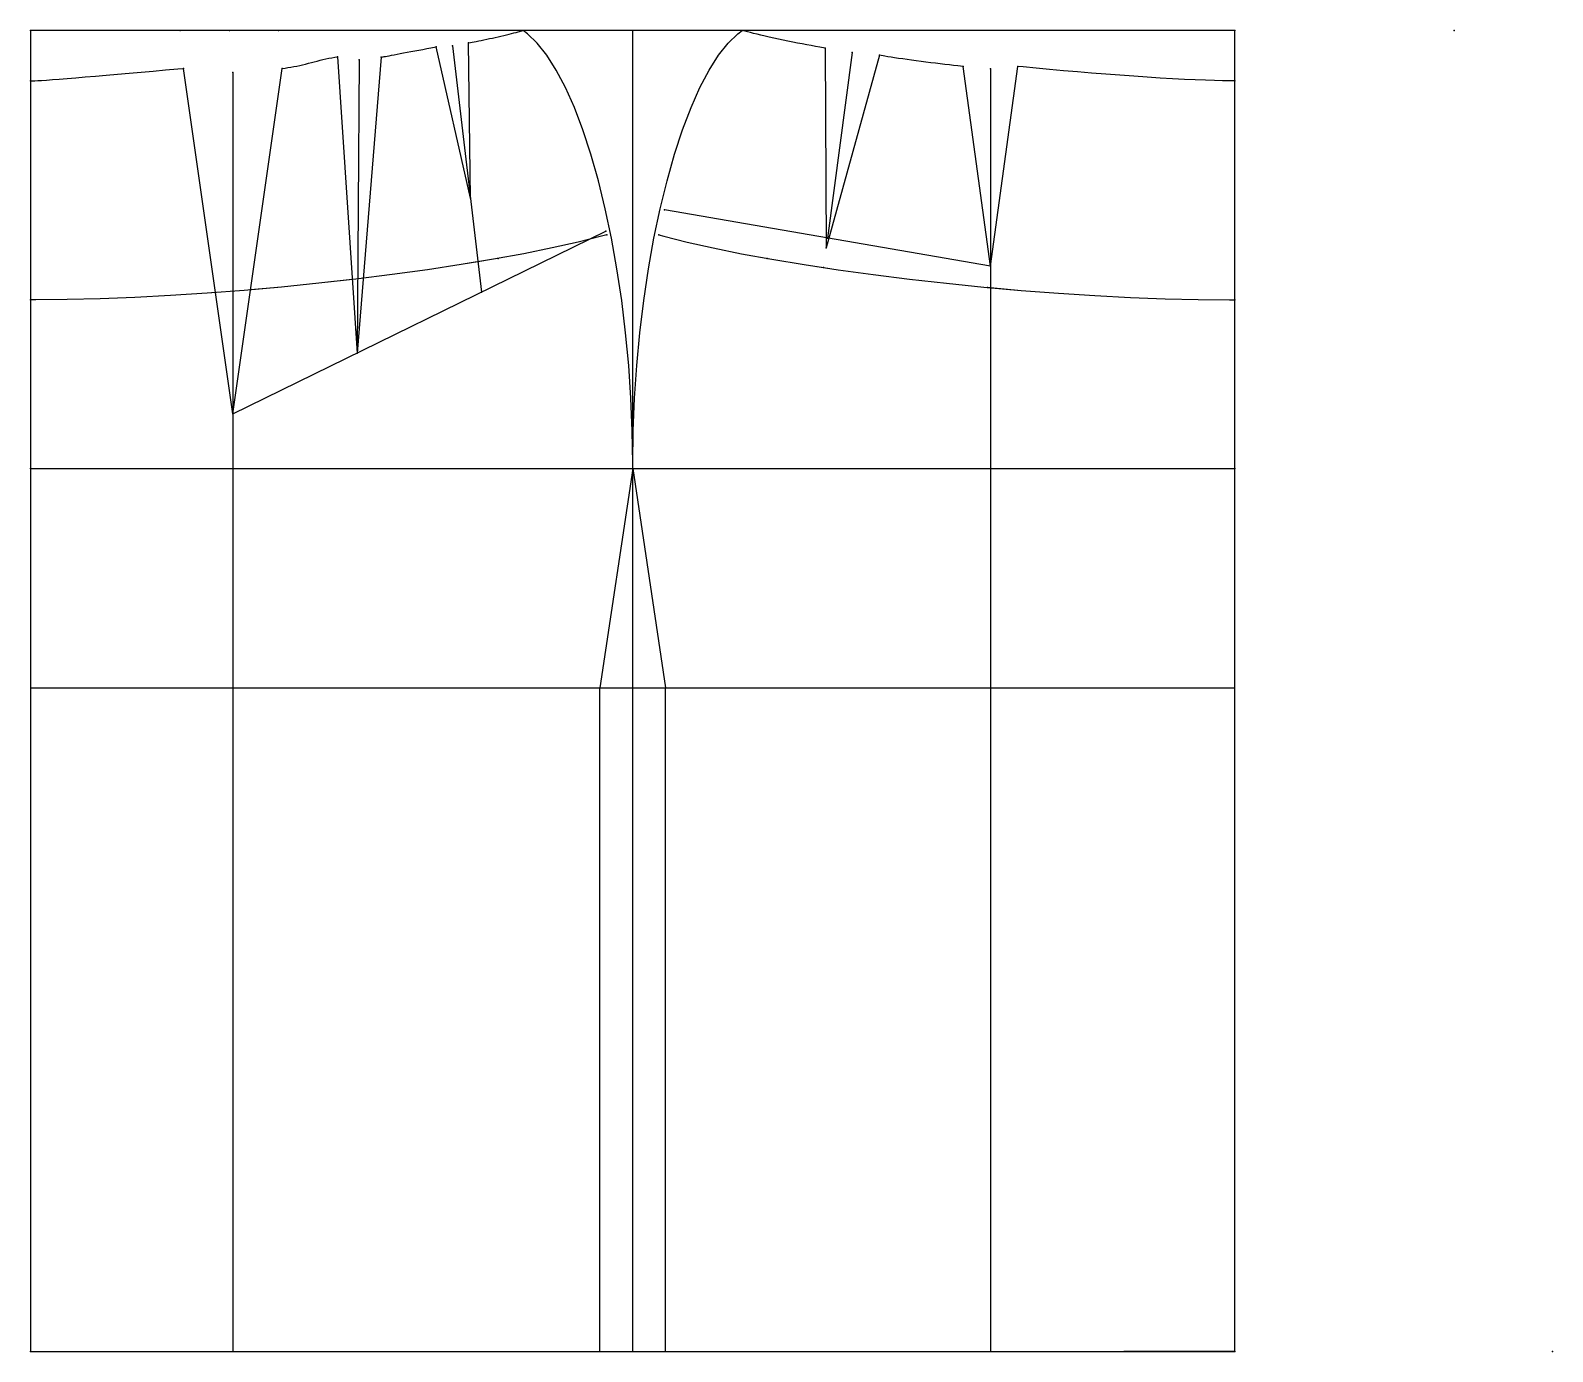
# Model space of a CAD drawing. Extents: x 0 to 695, y -603 to 0.
import ezdxf

# ---------------------------------------------------------------- set-up
doc = ezdxf.new("R2010")
doc.units = 0

msp = doc.modelspace()

# ---------------------------------------------------------------- linework, layer by layer
for p, q in [((0, 0), (0, -603)), ((550, 0), (0, 0)), ((275, -603), (275, 0)), ((550, -603), (550, 0)), ((200.919525, -76.597343), (200.081116, -5.692132)), ((140.267685, -12.002277), (149.165665, -147.223755)), ((160.083115, -12.150326), (149.165665, -147.223755)), ((150.165298, -13.428622), (149.165665, -147.223755)), ((200.919525, -76.597343), (185.220215, -7.446899)), ((192.710983, -7.080302), (205.979248, -119.447525)), ((362.846893, -8.041777), (363.348297, -99.247208)), ((387.619293, -11.329065), (363.348297, -99.247208)), ((375.187469, -10.029303), (363.942535, -94.769066)), ((92.35228, -175), (69.812004, -17.296574)), ((92.352051, -175), (114.892326, -17.296574)), ((92.352165, -19.224096), (92.352165, -603)), ((438.333344, -107.587402), (425.892212, -16.377367)), ((438.333344, -107.587402), (450.774475, -16.377367)), ((438.333344, -17.587402), (438.333344, -603)), ((438.333344, -107.587402), (289.551697, -81.950729)), ((92.352051, -175), (262.792877, -91.671272)), ((0, -200), (550, -200)), ((275, -200), (260, -300)), ((275, -200), (290, -300)), ((0, -300), (550, -300)), ((260, -603), (260, -300)), ((290, -603), (290, -300)), ((0, -603), (550, -603)), ((550, -603), (499.251617, -603))]:
    msp.add_line(p, q)
for points in [[(200.081116, -5.692132), (202.535629, -5.217371), (203.568436, -5.014627), (204.672302, -4.792207), (205.837814, -4.552011), (207.055054, -4.296088), (208.313614, -4.026619), (209.602768, -3.745905), (210.911484, -3.456341), (212.228638, -3.160398), (213.542969, -2.860599), (214.843292, -2.559502), (216.118484, -2.259678), (217.357666, -1.963684), (218.550278, -1.674043), (219.686142, -1.393229), (220.755569, -1.123638), (221.749435, -0.867568), (222.659241, -0.627205), (225, 0)], [(275, -200), (275, -197.5), (274.795044, -182.803741), (274.181885, -167.904953), (273.165802, -152.930679), (271.755432, -138.008774), (269.96283, -123.266457), (267.803253, -108.829514), (265.295166, -94.821152), (262.459961, -81.360901), (259.321777, -68.563522), (255.90744, -56.538216), (252.246094, -45.387657), (248.368927, -35.206924), (244.309052, -26.08285), (240.101074, -18.0933), (235.780914, -11.306467), (231.385468, -5.780239), (226.952179, -1.561752), (225, 0)], [(275, -200), (275, -197.5), (275.204956, -182.803741), (275.818115, -167.904953), (276.834198, -152.930679), (278.244568, -138.008774), (280.03717, -123.266457), (282.196747, -108.829514), (284.704834, -94.821152), (287.540039, -81.360901), (290.678223, -68.563522), (294.09256, -56.538216), (297.753906, -45.387657), (301.631073, -35.206924), (305.690948, -26.08285), (309.898926, -18.0933), (314.219086, -11.306467), (318.614532, -5.780239), (323.047821, -1.561752), (325, 0)], [(362.846893, -8.041777), (360.383484, -7.61567), (358.514404, -7.286972), (356.547607, -6.93061), (354.499786, -6.549623), (352.388458, -6.147263), (350.231628, -5.72696), (348.047729, -5.292302), (345.855316, -4.846997), (343.673187, -4.394845), (341.519897, -3.939703), (339.413818, -3.485452), (337.372955, -3.03597), (335.414703, -2.595093), (333.555756, -2.166578), (331.811951, -1.754083), (330.198242, -1.361131), (328.728363, -0.991071), (327.414825, -0.64706), (325, 0)], [(114.892326, -17.296574), (116.248268, -17.155375), (117.598236, -16.975456), (118.942863, -16.760923), (120.282822, -16.515923), (121.618759, -16.244595), (122.951332, -15.951082), (124.281204, -15.639532), (125.609024, -15.314089), (126.935455, -14.978893), (128.261154, -14.638092), (129.586746, -14.295827), (130.912964, -13.956244), (132.240387, -13.623486), (133.569717, -13.301695), (134.901581, -12.995017), (136.236664, -12.707596), (137.575607, -12.443574), (138.919052, -12.207098), (140.267685, -12.002277)], [(160.083115, -12.150326), (160.678421, -12.066921), (160.982193, -12.019878), (161.451508, -11.940718), (162.082336, -11.830115), (162.869308, -11.689013), (163.805725, -11.518615), (164.883591, -11.320374), (166.093704, -11.095984), (167.425735, -10.847359), (168.868317, -10.576618), (170.40918, -10.286073), (172.035126, -9.978202), (173.732315, -9.655632), (175.486252, -9.321112), (177.281982, -8.977499), (179.104187, -8.627728), (180.937286, -8.274777), (182.765701, -7.921661), (185.220215, -7.446899)], [(425.892212, -16.377367), (423.404999, -16.12475), (421.544525, -15.931585), (419.582214, -15.71971), (417.534821, -15.49093), (415.4198, -15.247198), (413.255188, -14.990592), (411.059509, -14.723302), (408.851379, -14.44761), (406.64978, -14.165865), (404.473389, -13.880474), (402.34079, -13.593869), (400.270203, -13.308497), (398.279327, -13.026793), (396.385101, -12.751159), (394.603668, -12.483948), (392.950256, -12.227438), (391.438965, -11.98382), (390.082703, -11.75517), (387.619293, -11.329065)], [(0, -23), (1.306842, -23), (2.048479, -22.976627), (3.302406, -22.90671), (5.05792, -22.790842), (7.300053, -22.630014), (10.009687, -22.425598), (13.163689, -22.179338), (16.735146, -21.893335), (20.69359, -21.570028), (25.005268, -21.212177), (29.633387, -20.822832), (34.538429, -20.405319), (39.678589, -19.963198), (45.010002, -19.50024), (50.487183, -19.020393), (56.06337, -18.527758), (61.69101, -18.026533), (67.322098, -17.520996), (69.812004, -17.296574)], [(550, -23), (547.5, -23), (544.324097, -22.972826), (540.640259, -22.891537), (536.479797, -22.756828), (531.878296, -22.569847), (526.874939, -22.332188), (521.512573, -22.045879), (515.836731, -21.713366), (509.895996, -21.337482), (503.740967, -20.921436), (497.424164, -20.468775), (490.999603, -19.983364), (484.521912, -19.469345), (478.046509, -18.931097), (471.628448, -18.373219), (465.322693, -17.800468), (459.183014, -17.217733), (453.261688, -16.629984), (450.774475, -16.377367)], [(263.146484, -93.306274), (260.731628, -93.953339), (250.09082, -96.633316), (238.262451, -99.290443), (225.347458, -101.902054), (211.456039, -104.445839), (196.70665, -106.900131), (181.225174, -109.24398), (165.143677, -111.457375), (148.599411, -113.521439), (131.733459, -115.418571), (114.689697, -117.132591), (97.613647, -118.648842), (80.650925, -119.954422), (63.946182, -121.038177), (47.642014, -121.890869), (31.877594, -122.505211), (16.787354, -122.875969), (2.5, -122.999977), (0, -123)], [(263.146484, -93.306274), (260.731628, -93.953339), (250.09082, -96.633316), (238.262451, -99.290443), (225.347458, -101.902054), (211.456039, -104.445839), (204.347595, -105.628677)], [(286.852539, -93.30603), (289.267395, -93.953094), (299.909454, -96.6334), (311.738953, -99.29084), (324.654877, -101.902702), (338.54715, -104.446724), (353.297241, -106.901207), (362.154694, -108.242233)], [(286.852539, -93.30603), (289.267395, -93.953094), (299.909454, -96.6334), (311.738953, -99.29084), (324.654877, -101.902702), (338.54715, -104.446724), (353.297241, -106.901207), (368.779266, -109.245193), (384.861145, -111.458694), (401.40564, -113.52282), (418.271667, -115.419975), (435.315338, -117.133965), (452.391113, -118.650154), (469.353424, -119.95562), (486.057587, -121.03923), (502.361023, -121.891724), (518.124512, -122.505836), (533.213806, -122.876328), (547.5, -123.000038), (550, -123)], [(204.347595, -105.628677), (196.70665, -106.900131), (181.225174, -109.24398), (165.143677, -111.457375), (148.599411, -113.521439), (131.733459, -115.418571), (114.689697, -117.132591), (100.442116, -118.39769)], [(362.154694, -108.242233), (368.779266, -109.245193), (384.861145, -111.458694), (401.40564, -113.52282), (418.271667, -115.419975), (435.315338, -117.133965), (438.333313, -117.401939)], [(146.960098, -113.705833), (131.733459, -115.418571), (114.689697, -117.132591), (100.442116, -118.39769)], [(438.333313, -117.401939), (452.391113, -118.650154), (469.353424, -119.95562), (486.057587, -121.03923), (502.361023, -121.891724), (518.124512, -122.505836), (533.213806, -122.876328), (547.5, -123.000038), (550, -123)], [(84.443039, -119.662552), (80.650925, -119.954422), (63.946182, -121.038177), (47.642014, -121.890869), (31.877594, -122.505211), (16.787354, -122.875969), (2.5, -122.999977), (0, -123)]]:
    msp.add_lwpolyline(points)
for p in [(0, 0), (0, 0), (0, 0), (0, 0), (0, 0), (0, 0), (0, 0), (0, 0), (0, 0), (0, 0), (68.333328, 0), (90.833328, 0), (113.333328, 0), (225, 0), (275, 0), (325, 0), (550, 0), (650, 0), (200.081116, -5.692132), (140.267685, -12.002277), (150.165298, -13.428622), (160.083115, -12.150326), (185.220215, -7.446899), (192.710983, -7.080302), (362.846893, -8.041777), (375.187469, -10.029303), (387.619293, -11.329065), (69.812004, -17.296574), (92.352165, -19.224096), (114.892326, -17.296574), (425.892212, -16.377367), (438.333344, -17.587402), (450.774475, -16.377367), (0, -23), (0, -23), (550, -23), (200.919525, -76.597343), (289.551697, -81.950729), (262.792877, -91.671272), (263.146484, -93.306274), (286.852539, -93.30603), (363.942535, -94.769066), (213.567657, -104.059158), (336.431305, -104.059258), (363.348297, -99.247208), (204.347473, -105.62793), (204.347473, -105.62793), (362.154785, -108.241699), (438.333344, -107.587402), (146.960068, -113.705566), (437.01059, -117.284668), (0, -123), (84.443115, -119.663574), (100.442139, -118.397949), (100.442139, -118.397949), (205.979248, -119.447525), (550, -123), (149.165665, -147.223755), (149.165665, -147.223755), (92.352051, -175), (0, -200), (92.352051, -200), (275, -200), (550, -200), (260, -300), (275, -300), (290, -300), (0, -603), (92.352165, -603), (260, -603), (275, -603), (290, -603), (550, -603), (695, -603)]:
    msp.add_point(p)

doc.saveas('drawing.dxf')
